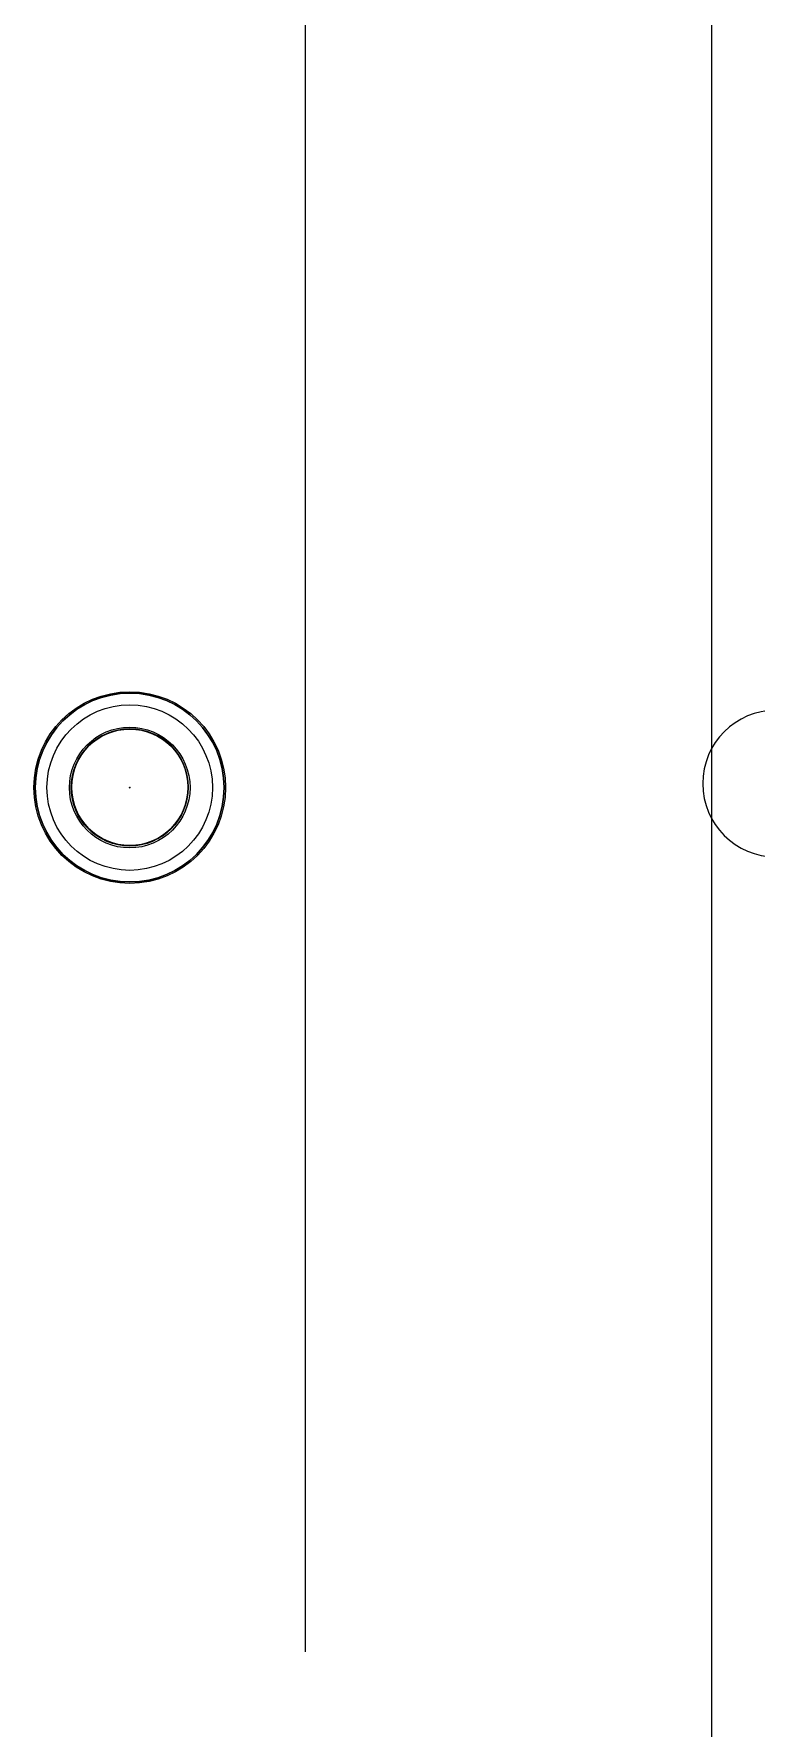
# Model space of a CAD drawing. Header units: millimetres. Extents: x 43168.9 to 43194.6, y -25545.1 to -25543.4.
# Drawn here: x 43170.384775 to 43170.386591, y -25543.973367 to -25543.969108 of the extents above; entities that cross this region are included whole.
import ezdxf

# ---------------------------------------------------------------- set-up
doc = ezdxf.new("R2010")
doc.units = ezdxf.units.MM
doc.header["$LTSCALE"] = 200

msp = doc.modelspace()

# ---------------------------------------------------------------- linework, layer by layer
for p, q in [((43170.386479, -25543.967011, 0.0166), (43170.386479, -25543.975011, 0.0166)), ((43170.386479, -25543.967011, 0.0106), (43170.386479, -25543.975011, 0.0106)), ((43170.386479, -25543.967011, 0.0106), (43170.386479, -25543.975011, 0.0106)), ((43170.386479, -25543.967011, 0.0166), (43170.386479, -25543.975011, 0.0166)), ((43170.3854578, -25543.9731755), (43170.3854578, -25543.9680542))]:
    msp.add_line(p, q)
for centre, radius in [((43170.3850158, -25543.9710026, 0.0208126), 0.000241), ((43170.3850158, -25543.9710026, 0.0208126), 0.000241), ((43170.3850158, -25543.9710026, 0.0208126), 0.000241), ((43170.3850158, -25543.9710026, 0.0208126), 0.000241), ((43170.3850158, -25543.9710026, 0.0207267), 0.0002374), ((43170.3850158, -25543.9710026, 0.0207267), 0.0002374), ((43170.3850158, -25543.9710026, 0.0209018), 0.0002081), ((43170.3850158, -25543.9710026, 0.0209018), 0.0002081), ((43170.3850158, -25543.9710026, 0.0209018), 0.0002081), ((43170.3850158, -25543.9710026, 0.0209018), 0.0002081), ((43170.3850158, -25543.9710026, 0.0209863), 0.0001517), ((43170.3850158, -25543.9710026, 0.0209863), 0.0001517), ((43170.3850158, -25543.9710026, 0.0209863), 0.0001517), ((43170.3850158, -25543.9710026, 0.0209863), 0.0001517), ((43170.3850158, -25543.9710026, 0.0210363), 0.000147), ((43170.3850158, -25543.9710026, 0.0210363), 0.000147), ((43170.3850158, -25543.9710026, 0.0210363), 0.000147), ((43170.3850158, -25543.9710026, 0.0210363), 0.000147), ((43170.3850162, -25543.9710017, 0.0210363), 0.0001466), ((43170.3850162, -25543.9710017, 0.0210363), 0.0001466), ((43170.3850158, -25543.9710026, 0.0207267), 0.000000827), ((43170.3850158, -25543.9710026, 0.0207267), 0.000000827), ((43170.3850158, -25543.9710026, 0.0210363), 0.000000502), ((43170.3850158, -25543.9710026, 0.0210363), 0.000000502), ((43170.3850158, -25543.9710026, 0.0210363), 0.000000502), ((43170.3850158, -25543.9710026, 0.0210363), 0.000000502)]:
    msp.add_circle(centre, radius)
at = {"extrusion": (0, 0, -1)}
for radius in [0.0002374, 0.0002374, 0.000000827, 0.000000827]:
    msp.add_circle((-43170.3850158, -25543.9710026, -0.0207267), radius, dxfattribs=at)
at = {"extrusion": (-5.91338e-31, -6.12303e-17, -1)}
msp.add_circle((-43170.3850162, -25543.9710017, -0.0210363), 0.0001466, dxfattribs=at)
msp.add_circle((-43170.3850162, -25543.9710017, -0.0210363), 0.0001466, dxfattribs=at)
msp.add_arc((43170.3866413, -25543.9709925), 0.0001845, 90, 270)

doc.saveas('drawing.dxf')
